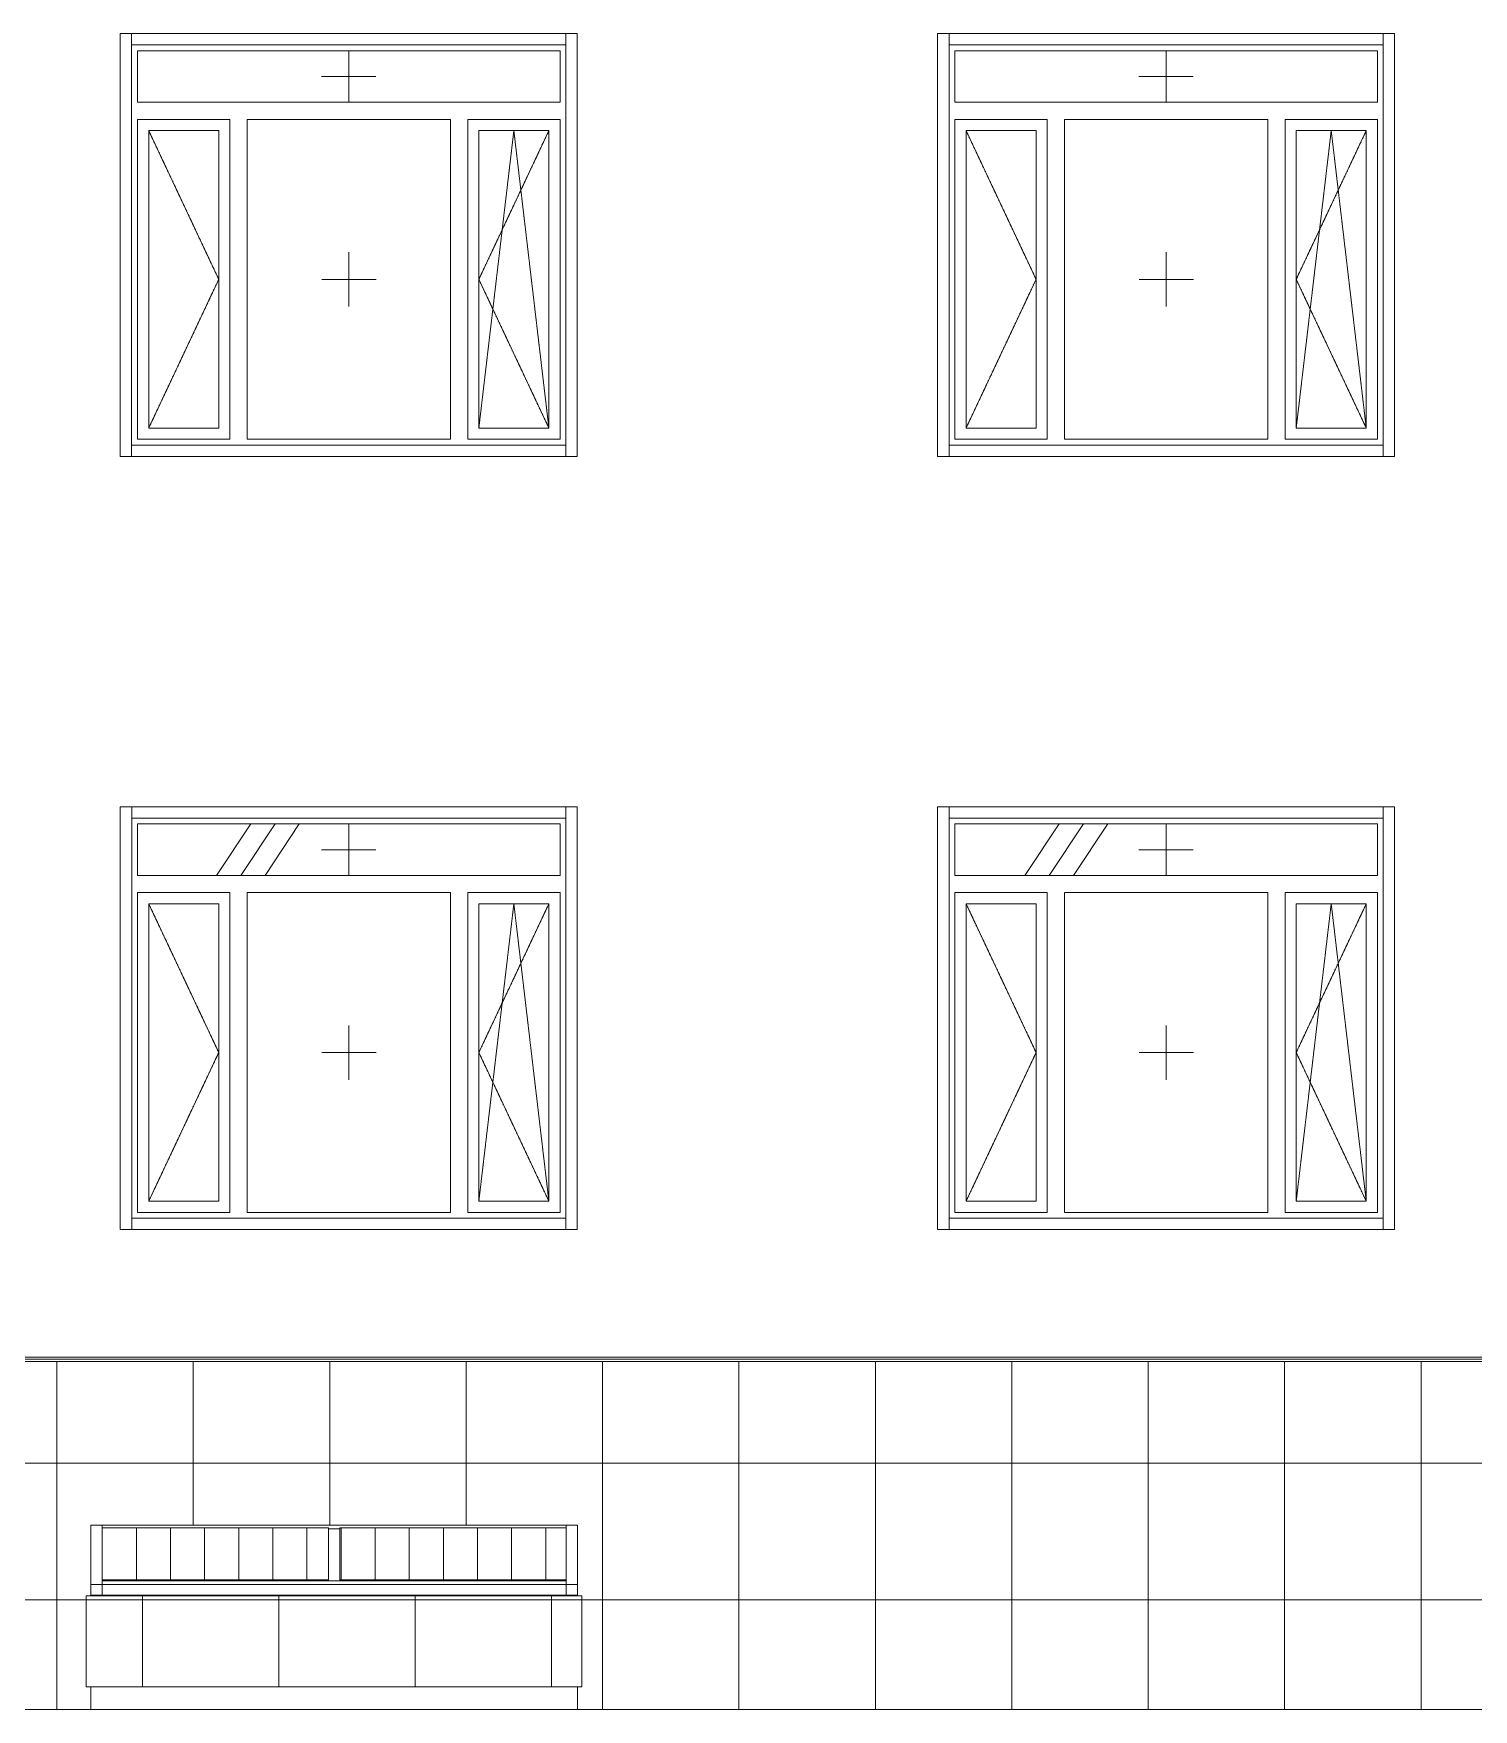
# Model space of a CAD drawing. Header units: millimetres. Extents: x -515342 to 330399, y -224905 to 507333.
# Drawn here: x 99447 to 105780, y 718 to 8088 of the extents above; entities that cross this region are included whole.
import ezdxf

# ---------------------------------------------------------------- set-up
doc = ezdxf.new("R2010")
doc.units = ezdxf.units.MM
doc.linetypes.add('ASVP_Штриховая_ш2 п1', pattern=[3, 2, -1])
doc.layers.get('0').update_dxf_attribs({"lineweight": 0})
for name, color, linetype, lineweight in [('Витраж', 7, 'Continuous', 0), ('Линии', 7, 'Continuous', 0), ('Окна', 7, 'Continuous', 0), ('Окна открывание', 7, 'Continuous', 0), ('Панели витража', 7, 'Continuous', 0), ('Стены внутренние', 7, 'Continuous', 0), ('Стены наружные', 7, 'Continuous', 0), ('Стены штриховка поверхности', 7, 'Continuous', 0)]:
    doc.layers.add(name, color=color, linetype=linetype, lineweight=lineweight)
pattern_1 = [(236.31, (1066.07, 1244.6), (-1777.9963, -3556.002), [641.067, -5769.603]), (236.31, (1101.63, 1137.9), (-1777.9963, -3556.002), [384.64, -6026.03]), (236.31, (888.27, 1137.9), (-1777.9963, -3556.002), [384.64, -6026.03])]
pattern_2 = [(90, (-0.73, -6061.46), (-150, 9e-15), [])]
pattern_3 = [(90, (-0.73, 5281.66), (-150, 9e-15), [])]

# ---------------------------------------------------------------- blocks, each defined once
blk = doc.blocks.new('Окно_ПВХ_3Створки_1Фрамуга-верх - АР_Окно_ОП_1820_h_х1970_3ст2фр-в-V17-О_АР_Эскиз_Фасад 12-1 копия 1')
at = {"layer": 'Окна'}
h = blk.add_hatch(dxfattribs=at)
h.set_pattern_fill('FP_1', color=256, style=0, pattern_type=2)
h.set_pattern_definition(pattern_1)
h.paths.add_polyline_path([(-79107.3, 885), (-78907.3, 885), (-78907.3, 2193), (-79215.3, 2193), (-79215.3, 885)])
h = blk.add_hatch(dxfattribs=at)
h.set_pattern_fill('FP_1', color=256, style=0, pattern_type=2)
h.set_pattern_definition(pattern_1)
h.paths.add_polyline_path([(-77763.3, 885), (-77455.3, 885), (-77455.3, 2193), (-77763.3, 2193), (-77763.3, 906.3)])
at = {"layer": 'Окна открывание'}
h = blk.add_hatch(dxfattribs=at)
h.set_pattern_fill('FP_1', color=256, style=0, pattern_type=2)
h.set_pattern_definition(pattern_1)
h.paths.add_polyline_path([(-78432.6, 2318), (-77406.3, 2318), (-77406.3, 2544), (-79264.3, 2544), (-79264.3, 2318), (-78782.3, 2318)])
at = {"layer": 'Окна'}
for p, q in [((-77406.3, 2544), (-79264.3, 2544)), ((-79264.3, 2544), (-79264.3, 2318)), ((-77406.3, 2318), (-77406.3, 2544)), ((-77406.3, 2318), (-79264.3, 2318)), ((-78858.3, 2242), (-79264.3, 2242)), ((-79264.3, 2242), (-79264.3, 836)), ((-78858.3, 836), (-78858.3, 2242)), ((-77888.3, 2242), (-78782.3, 2242)), ((-78782.3, 836), (-78782.3, 2242)), ((-77888.3, 836), (-77888.3, 2242)), ((-77406.3, 2242), (-77812.3, 2242)), ((-77812.3, 836), (-77812.3, 2242)), ((-77406.3, 836), (-77406.3, 2242)), ((-79215.3, 2193), (-79215.3, 885)), ((-78907.3, 2193), (-79215.3, 2193)), ((-78907.3, 2193), (-78907.3, 885)), ((-77763.3, 2193), (-77763.3, 885)), ((-77455.3, 2193), (-77763.3, 2193)), ((-77455.3, 2193), (-77455.3, 885)), ((-79215.3, 885), (-78907.3, 885)), ((-77763.3, 885), (-77455.3, 885)), ((-79264.3, 836), (-78858.3, 836)), ((-78782.3, 836), (-77888.3, 836)), ((-77812.3, 836), (-77406.3, 836))]:
    blk.add_line(p, q, dxfattribs=at)
at = {"layer": 'Окна открывание', "linetype": 'ASVP_Штриховая_ш2 п1'}
for p, q in [((-78335.3, 2318), (-78335.3, 2544)), ((-78455.3, 2431), (-78215.3, 2431)), ((-79215.3, 2193), (-78907.3, 1539)), ((-77609.3, 2193), (-77763.3, 885)), ((-77455.3, 2193), (-77763.3, 1539)), ((-77455.3, 885), (-77609.3, 2193)), ((-78335.3, 1419), (-78335.3, 1659)), ((-78907.3, 1539), (-79215.3, 885)), ((-78215.3, 1539), (-78455.3, 1539)), ((-77763.3, 1539), (-77455.3, 885))]:
    blk.add_line(p, q, dxfattribs=at)
blk = doc.blocks.new('Окно_ПВХ_3Створки_1Фрамуга-верх - АР_Окно_ОП_1820_h_х1970_3ст2фр-в-V18-О_АР_Эскиз_Фасад 12-1 копия 1')
at = {"layer": 'Окна'}
h = blk.add_hatch(dxfattribs=at)
h.set_pattern_fill('FP_1', color=256, style=0, pattern_type=2)
h.set_pattern_definition(pattern_1)
h.paths.add_polyline_path([(-82705.4, 885), (-82502.3, 885), (-82502.3, 2193), (-82810.3, 2193), (-82810.3, 885)])
h = blk.add_hatch(dxfattribs=at)
h.set_pattern_fill('FP_1', color=256, style=0, pattern_type=2)
h.set_pattern_definition(pattern_1)
h.paths.add_polyline_path([(-81356.1, 885), (-81050.3, 885), (-81050.3, 2193), (-81358.3, 2193), (-81358.3, 885)])
at = {"layer": 'Окна открывание'}
h = blk.add_hatch(dxfattribs=at)
h.set_pattern_fill('FP_1', color=256, style=0, pattern_type=2)
h.set_pattern_definition(pattern_1)
h.paths.add_polyline_path([(-81483.3, 2318), (-81001.3, 2318), (-81001.3, 2544), (-82859.3, 2544), (-82859.3, 2318), (-81581, 2318)])
at = {"layer": 'Окна'}
for p, q in [((-81001.3, 2544), (-82859.3, 2544)), ((-82859.3, 2544), (-82859.3, 2318)), ((-81001.3, 2318), (-81001.3, 2544)), ((-81001.3, 2318), (-82859.3, 2318)), ((-82453.3, 2242), (-82859.3, 2242)), ((-82859.3, 2242), (-82859.3, 836)), ((-82453.3, 836), (-82453.3, 2242)), ((-81483.3, 2242), (-82377.3, 2242)), ((-82377.3, 836), (-82377.3, 2242)), ((-81483.3, 836), (-81483.3, 2242)), ((-81001.3, 2242), (-81407.3, 2242)), ((-81407.3, 836), (-81407.3, 2242)), ((-81001.3, 836), (-81001.3, 2242)), ((-82810.3, 2193), (-82810.3, 885)), ((-82502.3, 2193), (-82810.3, 2193)), ((-82502.3, 2193), (-82502.3, 885)), ((-81358.3, 2193), (-81358.3, 885)), ((-81050.3, 2193), (-81358.3, 2193)), ((-81050.3, 2193), (-81050.3, 885)), ((-82810.3, 885), (-82502.3, 885)), ((-81358.3, 885), (-81050.3, 885)), ((-82859.3, 836), (-82453.3, 836)), ((-82377.3, 836), (-81483.3, 836)), ((-81407.3, 836), (-81001.3, 836))]:
    blk.add_line(p, q, dxfattribs=at)
at = {"layer": 'Окна открывание', "linetype": 'ASVP_Штриховая_ш2 п1'}
for p, q in [((-81930.3, 2318), (-81930.3, 2544)), ((-82050.3, 2431), (-81810.3, 2431)), ((-82810.3, 2193), (-82502.3, 1539)), ((-81204.3, 2193), (-81358.3, 885)), ((-81050.3, 2193), (-81358.3, 1539)), ((-81050.3, 885), (-81204.3, 2193)), ((-81930.3, 1419), (-81930.3, 1659)), ((-82502.3, 1539), (-82810.3, 885)), ((-81810.3, 1539), (-82050.3, 1539)), ((-81358.3, 1539), (-81050.3, 885))]:
    blk.add_line(p, q, dxfattribs=at)
blk = doc.blocks.new('Окно_ПВХ_3Створки_1Фрамуга-верх - АР_Окно_ОП_1820_h_х1970_3ст2фр-в-V41-О_АР_Эскиз_Фасад 12-1 копия 1')
at = {"layer": 'Окна'}
h = blk.add_hatch(dxfattribs=at)
h.set_pattern_fill('FP_1', color=256, style=0, pattern_type=2)
h.set_pattern_definition(pattern_1)
h.paths.add_polyline_path([(-79107.3, 4285), (-78907.3, 4285), (-78907.3, 5593), (-79215.3, 5593), (-79215.3, 4285)])
h = blk.add_hatch(dxfattribs=at)
h.set_pattern_fill('FP_1', color=256, style=0, pattern_type=2)
h.set_pattern_definition(pattern_1)
h.paths.add_polyline_path([(-77758, 4285), (-77455.3, 4285), (-77455.3, 5593), (-77763.3, 5593), (-77763.3, 4285)])
for p, q in [((-77406.3, 5944), (-79264.3, 5944)), ((-79264.3, 5944), (-79264.3, 5718)), ((-77406.3, 5718), (-77406.3, 5944)), ((-77406.3, 5718), (-79264.3, 5718)), ((-78858.3, 5642), (-79264.3, 5642)), ((-79264.3, 5642), (-79264.3, 4236)), ((-78858.3, 4236), (-78858.3, 5642)), ((-77888.3, 5642), (-78782.3, 5642)), ((-78782.3, 4236), (-78782.3, 5642)), ((-77888.3, 4236), (-77888.3, 5642)), ((-77406.3, 5642), (-77812.3, 5642)), ((-77812.3, 4236), (-77812.3, 5642)), ((-77406.3, 4236), (-77406.3, 5642)), ((-79215.3, 5593), (-79215.3, 4285)), ((-78907.3, 5593), (-79215.3, 5593)), ((-78907.3, 5593), (-78907.3, 4285)), ((-77763.3, 5593), (-77763.3, 4285)), ((-77455.3, 5593), (-77763.3, 5593)), ((-77455.3, 5593), (-77455.3, 4285)), ((-79215.3, 4285), (-78907.3, 4285)), ((-77763.3, 4285), (-77455.3, 4285)), ((-79264.3, 4236), (-78858.3, 4236)), ((-78782.3, 4236), (-77888.3, 4236)), ((-77812.3, 4236), (-77406.3, 4236))]:
    blk.add_line(p, q, dxfattribs=at)
at = {"layer": 'Окна открывание', "linetype": 'ASVP_Штриховая_ш2 п1'}
for p, q in [((-78335.3, 5718), (-78335.3, 5944)), ((-78455.3, 5831), (-78215.3, 5831)), ((-79215.3, 5593), (-78907.3, 4939)), ((-77609.3, 5593), (-77763.3, 4285)), ((-77455.3, 5593), (-77763.3, 4939)), ((-77455.3, 4285), (-77609.3, 5593)), ((-78335.3, 4819), (-78335.3, 5059)), ((-78907.3, 4939), (-79215.3, 4285)), ((-78215.3, 4939), (-78455.3, 4939)), ((-77763.3, 4939), (-77455.3, 4285))]:
    blk.add_line(p, q, dxfattribs=at)
blk = doc.blocks.new('Окно_ПВХ_3Створки_1Фрамуга-верх - АР_Окно_ОП_1820_h_х1970_3ст2фр-в-V42-О_АР_Эскиз_Фасад 12-1 копия 1')
at = {"layer": 'Окна'}
h = blk.add_hatch(dxfattribs=at)
h.set_pattern_fill('FP_1', color=256, style=0, pattern_type=2)
h.set_pattern_definition(pattern_1)
h.paths.add_polyline_path([(-82705.4, 4285), (-82502.3, 4285), (-82502.3, 5593), (-82810.3, 5593), (-82810.3, 4285)])
h = blk.add_hatch(dxfattribs=at)
h.set_pattern_fill('FP_1', color=256, style=0, pattern_type=2)
h.set_pattern_definition(pattern_1)
h.paths.add_polyline_path([(-81356.1, 4285), (-81050.3, 4285), (-81050.3, 5593), (-81358.3, 5593), (-81358.3, 4285)])
for p, q in [((-81001.3, 5944), (-82859.3, 5944)), ((-82859.3, 5944), (-82859.3, 5718)), ((-81001.3, 5718), (-81001.3, 5944)), ((-81001.3, 5718), (-82859.3, 5718)), ((-82453.3, 5642), (-82859.3, 5642)), ((-82859.3, 5642), (-82859.3, 4236)), ((-82453.3, 4236), (-82453.3, 5642)), ((-81483.3, 5642), (-82377.3, 5642)), ((-82377.3, 4236), (-82377.3, 5642)), ((-81483.3, 4236), (-81483.3, 5642)), ((-81001.3, 5642), (-81407.3, 5642)), ((-81407.3, 4236), (-81407.3, 5642)), ((-81001.3, 4236), (-81001.3, 5642)), ((-82810.3, 5593), (-82810.3, 4285)), ((-82502.3, 5593), (-82810.3, 5593)), ((-82502.3, 5593), (-82502.3, 4285)), ((-81358.3, 5593), (-81358.3, 4285)), ((-81050.3, 5593), (-81358.3, 5593)), ((-81050.3, 5593), (-81050.3, 4285)), ((-82810.3, 4285), (-82502.3, 4285)), ((-81358.3, 4285), (-81050.3, 4285)), ((-82859.3, 4236), (-82453.3, 4236)), ((-82377.3, 4236), (-81483.3, 4236)), ((-81407.3, 4236), (-81001.3, 4236))]:
    blk.add_line(p, q, dxfattribs=at)
at = {"layer": 'Окна открывание', "linetype": 'ASVP_Штриховая_ш2 п1'}
for p, q in [((-81930.3, 5718), (-81930.3, 5944)), ((-82050.3, 5831), (-81810.3, 5831)), ((-82810.3, 5593), (-82502.3, 4939)), ((-81204.3, 5593), (-81358.3, 4285)), ((-81050.3, 5593), (-81358.3, 4939)), ((-81050.3, 4285), (-81204.3, 5593)), ((-81930.3, 4819), (-81930.3, 5059)), ((-82502.3, 4939), (-82810.3, 4285)), ((-81810.3, 4939), (-82050.3, 4939)), ((-81358.3, 4939), (-81050.3, 4285))]:
    blk.add_line(p, q, dxfattribs=at)
blk = doc.blocks.new('Прямоугольный импост - АР_Откос_Металлический_50х330 Коричневый Правый-9899920-О_АР_Эскиз_Фасад 12-1 копия 1')
at = {"layer": 'Витраж'}
for p, q in [((-6359.2, 2570), (-6359.2, 2620)), ((-6359.2, 2620), (-4449.2, 2620)), ((-4449.2, 2620), (-4449.2, 2570)), ((-6359.2, 2570), (-4449.2, 2570))]:
    blk.add_line(p, q, dxfattribs=at)
blk = doc.blocks.new('Прямоугольный импост - АР_Откос_Металлический_50х330 Коричневый Левый-9899774-О_АР_Эскиз_Фасад 12-1 копия 1')
at = {"layer": 'Витраж'}
for p, q in [((-6359.2, 760), (-6359.2, 810)), ((-4449.2, 810), (-6359.2, 810)), ((-4449.2, 760), (-6359.2, 760)), ((-4449.2, 810), (-4449.2, 760))]:
    blk.add_line(p, q, dxfattribs=at)
blk = doc.blocks.new('Прямоугольный импост - АР_Откос_Металлический_50х330 Коричневый Правый-9899919-О_АР_Эскиз_Фасад 12-1 копия 1')
at = {"layer": 'Витраж'}
for p, q in [((-4449.2, 2620), (-4399.2, 2620)), ((-4449.2, 2620), (-4449.2, 760)), ((-4399.2, 2620), (-4399.2, 760)), ((-4399.2, 760), (-4449.2, 760))]:
    blk.add_line(p, q, dxfattribs=at)
blk = doc.blocks.new('Прямоугольный импост - АР_Откос_Металлический_50х330 Коричневый Левый-9899773-О_АР_Эскиз_Фасад 12-1 копия 1')
at = {"layer": 'Витраж'}
for p, q in [((-6409.2, 2620), (-6359.2, 2620)), ((-6409.2, 760), (-6409.2, 2620)), ((-6359.2, 760), (-6359.2, 2620)), ((-6359.2, 760), (-6409.2, 760))]:
    blk.add_line(p, q, dxfattribs=at)
blk = doc.blocks.new('Прямоугольный импост - АР_Откос_Металлический_50х330 Белый Правый-9899493-О_АР_Эскиз_Фасад 12-1 копия 1')
at = {"layer": 'Витраж'}
for p, q in [((-9974.1, 2570), (-9974.1, 2620)), ((-9974.1, 2620), (-8064.1, 2620)), ((-8064.1, 2620), (-8064.1, 2570)), ((-9974.1, 2570), (-8064.1, 2570))]:
    blk.add_line(p, q, dxfattribs=at)
blk = doc.blocks.new('Прямоугольный импост - АР_Откос_Металлический_50х330 Белый Левый-9898761-О_АР_Эскиз_Фасад 12-1 копия 1')
at = {"layer": 'Витраж'}
for p, q in [((-9974.1, 760), (-9974.1, 810)), ((-8064.1, 810), (-9974.1, 810)), ((-8064.1, 760), (-9974.1, 760)), ((-8064.1, 810), (-8064.1, 760))]:
    blk.add_line(p, q, dxfattribs=at)
blk = doc.blocks.new('Прямоугольный импост - АР_Откос_Металлический_50х330 Белый Правый-9899492-О_АР_Эскиз_Фасад 12-1 копия 1')
at = {"layer": 'Витраж'}
for p, q in [((-8064.1, 2620), (-8014.1, 2620)), ((-8064.1, 2620), (-8064.1, 760)), ((-8014.1, 2620), (-8014.1, 760)), ((-8014.1, 760), (-8064.1, 760))]:
    blk.add_line(p, q, dxfattribs=at)
blk = doc.blocks.new('Прямоугольный импост - АР_Откос_Металлический_50х330 Белый Левый-V99-О_АР_Эскиз_Фасад 12-1 копия 1')
at = {"layer": 'Витраж'}
for p, q in [((-10024.1, 2620), (-9974.1, 2620)), ((-10024.1, 760), (-10024.1, 2620)), ((-9974.1, 760), (-9974.1, 2620)), ((-9974.1, 760), (-10024.1, 760))]:
    blk.add_line(p, q, dxfattribs=at)
blk = doc.blocks.new('Системная панель - АР_ПанельВитража_Монолитный поликарбонат 6мм-V245-О_АР_Эскиз_Фасад 12-1 копия 1')
at = {"layer": 'Панели витража'}
h = blk.add_hatch(dxfattribs=at)
h.set_pattern_fill('FP_24', color=256, style=0, pattern_type=2)
h.set_pattern_definition(pattern_2)
h.paths.add_polyline_path([(-83014.9, -779.8), (-82019.9, -779.8), (-82019.9, -550.8), (-83014.9, -550.8), (-83014.9, -618.9)])
h = blk.add_hatch(dxfattribs=at)
h.set_pattern_fill('FP_25', color=256, style=0, pattern_type=2)
h.set_pattern_definition(pattern_3)
h.paths.add_polyline_path([(-82019.9, -784.5), (-82019.9, -779.8), (-83014.9, -779.8), (-83014.9, -784.5), (-82030.7, -784.5)])
for p, q in [((-82019.9, -550.8), (-83014.9, -550.8)), ((-83014.9, -550.8), (-83014.9, -779.8)), ((-82019.9, -779.8), (-82019.9, -550.8)), ((-83014.9, -779.8), (-82019.9, -779.8)), ((-83014.9, -779.8), (-83014.9, -785.5)), ((-82019.9, -785.5), (-82019.9, -779.8))]:
    blk.add_line(p, q, dxfattribs=at)
blk = doc.blocks.new('Прямоугольный импост - АР_Импост_50х50 _труба_-V224-О_АР_Эскиз_Фасад 12-1 копия 1')
at = {"layer": 'Витраж'}
for p, q in [((-19756.4, -534.5), (-18736.4, -534.5)), ((-19756.4, -550), (-18736.4, -550)), ((-18736.4, -534.5), (-18736.4, -550)), ((-18736.4, -550), (-18736.4, -597.6)), ((-18736.4, -597.6), (-19756.4, -597.6))]:
    blk.add_line(p, q, dxfattribs=at)
blk = doc.blocks.new('Прямоугольный импост - АР_Импост_50х50 _труба_-10238077-О_АР_Эскиз_Фасад 12-1 копия 1')
at = {"layer": 'Витраж'}
for p, q in [((-20776.4, -300.8), (-20776.4, -290.1)), ((-19756.4, -290.1), (-20776.4, -290.1)), ((-19756.4, -305.5), (-19781.4, -305.5))]:
    blk.add_line(p, q, dxfattribs=at)
blk = doc.blocks.new('Прямоугольный импост - АР_Импост_50х50 _труба_-V225-О_АР_Эскиз_Фасад 12-1 копия 1')
at = {"layer": 'Витраж'}
for p, q in [((-20826.4, -290.1), (-20776.4, -290.1)), ((-20826.4, -290.1), (-20826.4, -550)), ((-20776.4, -290.1), (-20776.4, -300.8)), ((-20776.4, -550), (-20826.4, -550)), ((-20826.4, -550), (-20826.4, -597.6)), ((-20776.4, -534.5), (-20776.4, -550)), ((-20776.4, -597.6), (-20776.4, -550)), ((-20826.4, -597.6), (-20776.4, -597.6))]:
    blk.add_line(p, q, dxfattribs=at)
blk = doc.blocks.new('Прямоугольный импост - АР_Импост_50х50 _труба_-V226-О_АР_Эскиз_Фасад 12-1 копия 1')
at = {"layer": 'Витраж'}
for p, q in [((-18736.4, -290.1), (-18686.4, -290.1)), ((-18736.4, -300.8), (-18736.4, -290.1)), ((-18686.4, -550), (-18686.4, -290.1)), ((-18736.4, -550), (-18736.4, -534.5)), ((-18686.4, -550), (-18736.4, -550)), ((-18736.4, -550), (-18736.4, -597.6)), ((-18686.4, -597.6), (-18686.4, -550)), ((-18736.4, -597.6), (-18686.4, -597.6))]:
    blk.add_line(p, q, dxfattribs=at)
blk = doc.blocks.new('Системная панель - АР_ПанельВитража_Монолитный поликарбонат 6мм-V246-О_АР_Эскиз_Фасад 12-1 копия 1')
at = {"layer": 'Панели витража'}
h = blk.add_hatch(dxfattribs=at)
h.set_pattern_fill('FP_24', color=256, style=0, pattern_type=2)
h.set_pattern_definition(pattern_2)
h.paths.add_polyline_path([(-80974.9, -779.8), (-80974.9, -550.8), (-81969.9, -550.8), (-81969.9, -779.8), (-81581, -779.8)])
h = blk.add_hatch(dxfattribs=at)
h.set_pattern_fill('FP_25', color=256, style=0, pattern_type=2)
h.set_pattern_definition(pattern_3)
h.paths.add_polyline_path([(-81581, -784.5), (-80974.9, -784.5), (-80974.9, -779.8), (-81969.9, -779.8), (-81969.9, -784.5)])
for p, q in [((-80974.9, -550.8), (-81969.9, -550.8)), ((-81969.9, -550.8), (-81969.9, -779.8)), ((-80974.9, -779.8), (-80974.9, -550.8)), ((-81969.9, -779.8), (-80974.9, -779.8)), ((-81969.9, -779.8), (-81969.9, -785.5)), ((-80974.9, -785.5), (-80974.9, -779.8))]:
    blk.add_line(p, q, dxfattribs=at)
blk = doc.blocks.new('Прямоугольный импост - АР_Импост_50х50 _труба_-V228-О_АР_Эскиз_Фасад 12-1 копия 1')
at = {"layer": 'Витраж'}
for p, q in [((-20776.4, -550), (-20776.4, -534.5)), ((-20776.4, -534.5), (-19756.4, -534.5)), ((-20776.4, -597.6), (-20776.4, -550)), ((-20776.4, -550), (-19756.4, -550)), ((-19756.4, -597.6), (-20776.4, -597.6))]:
    blk.add_line(p, q, dxfattribs=at)
blk = doc.blocks.new('Прямоугольный импост - АР_Импост_50х50 _труба_-10238081-О_АР_Эскиз_Фасад 12-1 копия 1')
at = {"layer": 'Витраж'}
for p, q in [((-18736.4, -290.1), (-19756.4, -290.1)), ((-18736.4, -290.1), (-18736.4, -300.8)), ((-19731.4, -305.5), (-19756.4, -305.5))]:
    blk.add_line(p, q, dxfattribs=at)
blk = doc.blocks.new('Прямоугольный импост - АР_Импост_50х50 _труба_-10238181-О_АР_Эскиз_Фасад 12-1 копия 1')
at = {"layer": 'Витраж'}
for p, q in [((-19781.4, -305.5), (-19731.4, -305.5)), ((-19731.4, -534.5), (-19781.4, -534.5))]:
    blk.add_line(p, q, dxfattribs=at)
blk = doc.blocks.new('СД_Люблино_Фасады_rvt-1-О_АР_Эскиз_Фасад 12-1 копия 1')
at = {"layer": 'Стены штриховка поверхности', "true_color": 0xcacaca}
h = blk.add_hatch(dxfattribs=at)
h.set_pattern_fill('FP_3', color=9, style=0, pattern_type=2)
h.set_pattern_definition([(0, (-51650.9, 0), (0, 600), []), (90, (-51650.9, 0), (-600, 4e-14), [])])
h.paths.add_polyline_path([(-102135, -1350), (-83064.9, -1350), (-83064.9, -1250), (-83084.9, -1250), (-83084.9, -850), (-80904.9, -850), (-80904.9, -1250), (-80924.9, -1250), (-80924.9, -1350), (-75724.9, -1350), (-75724.9, -1250), (-75744.9, -1250), (-75744.9, -850), (-73564.9, -850), (-73564.9, -1250), (-73584.9, -1250), (-73584.9, -1350), (-68429.9, -1350), (-68429.9, -1250), (-68449.9, -1250), (-68449.9, -850), (-66269.9, -850), (-66269.9, -1250), (-66289.9, -1250), (-66289, -1350), (-64769.9, -1350), (-64769.9, -1250), (-64789.9, -1250), (-64789.9, -850), (-62609.9, -850), (-62609.9, -1250), (-62629.9, -1250), (-62629.9, -1350), (-60284.9, -1350), (-60284.9, -1250), (-60304.9, -1250), (-60304.9, -850), (-58124.9, -850), (-58124.9, -1250), (-58144.9, -1250), (-58144.9, -1350), (-56744.9, -1350), (-56744.9, -1250), (-56764.9, -1250), (-56764.9, -850), (-54584.9, -850), (-54584.9, -1250), (-54604.9, -1250), (-54604.9, -1350), (-52170.9, -1350), (-52170.9, 180), (-61580, 180), (-61580, -526.7), (-61575, -526.7), (-61575, -541.7), (-61580, -541.7), (-61579, -554.2), (-61578.5, -554.2), (-61578.5, -604.2), (-61580, -604.2), (-61580, -721), (-61581.5, -733.6), (-61585.7, -745.4), (-61592.6, -755.8), (-61601.6, -764.3), (-61612.3, -770.1), (-61624, -773.2), (-61636, -773.2), (-61647.7, -770.1), (-61658.4, -764.3), (-61667.4, -755.8), (-61674.3, -745.4), (-61678.5, -733.6), (-61680, -721), (-61680, -604.2), (-61681.5, -604.2), (-61681.5, -554.2), (-61680, -554.2), (-61680, -541.7), (-61685, -541.7), (-61685, -526.7), (-61680, -526.7), (-61680, 180), (-83680, 180), (-83680, -526.7), (-83675, -526.7), (-83675, -541.7), (-83680, -541.7), (-83679, -554.2), (-83678.5, -554.2), (-83678.5, -604.2), (-83680, -604.2), (-83680, -721), (-83681.5, -733.6), (-83685.7, -745.4), (-83692.6, -755.8), (-83701.6, -764.3), (-83712.3, -770.1), (-83724, -773.2), (-83736, -773.2), (-83747.7, -770.1), (-83758.4, -764.3), (-83767.4, -755.8), (-83774.3, -745.4), (-83778.5, -733.6), (-83780, -721), (-83780, -604.2), (-83781.5, -604.2), (-83781.5, -554.2), (-83780, -554.2), (-83780, -541.7), (-83785, -541.7), (-83785, -526.7), (-83780, -526.7), (-83780, 180), (-100680, 180), (-100680, -526.7), (-100675, -526.7), (-100675, -541.7), (-100680, -541.7), (-100679, -554.2), (-100678.5, -554.2), (-100678.5, -604.2), (-100680, -604.2), (-100680, -721), (-100681.5, -733.6), (-100685.7, -745.4), (-100696, -759), (-100701.6, -764.3), (-100712.3, -770.1), (-100724, -773.2), (-100736, -773.2), (-100747.7, -770.1), (-100758.4, -764.3), (-100767.4, -755.8), (-100774.3, -745.4), (-100778.5, -733.6), (-100780, -721), (-100780, -604.2), (-100781.5, -604.2), (-100781.5, -554.2), (-100780, -554.2), (-100780, -541.7), (-100785, -541.7), (-100785, -526.7), (-100780, -526.7), (-100780, 180), (-102135, 180), (-102135, -1000.2)])
h.paths.add_polyline_path([(-51691.9, -1000), (-51650.9, -1000), (-51650.9, 180), (-51720.9, 180), (-51720.9, -1000)])
h.paths.add_polyline_path([(-58344.9, -847.6), (-60284.9, -847.6), (-60284.9, -540.1), (-58144.9, -540.1), (-58144.9, -847.6), (-58194.9, -847.6)])
h.paths.add_polyline_path([(-82930.3, -847.6), (-83064.9, -847.6), (-83064.9, -540.1), (-80924.9, -540.1), (-80924.9, -847.6), (-82864.9, -847.6)])
h.paths.add_polyline_path([(-67863.1, -847.6), (-68429.9, -847.6), (-68429.9, -540.1), (-66289.9, -540.1), (-66289.9, -847.6), (-67638.3, -847.6)])
h.paths.add_polyline_path([(-73784.9, -847.6), (-75724.9, -847.6), (-75724.9, -540.1), (-73584.9, -540.1), (-73584.9, -847.6), (-73634.9, -847.6)])
h.paths.add_polyline_path([(-55699.9, -847.6), (-56744.9, -847.6), (-56744.9, -540.1), (-54604.9, -540.1), (-54604.9, -847.6), (-55674.9, -847.6)])
h.paths.add_polyline_path([(-62690.8, -847.6), (-64769.9, -847.6), (-64769.9, -540.1), (-62629.9, -540.1), (-62629.9, -847.6), (-62679.9, -847.6)])
h = blk.add_hatch(dxfattribs=at)
h.set_pattern_fill('FP_38', color=9, style=0, pattern_type=2)
h.set_pattern_definition([(0, (-83074.9, 0), (0, 600), []), (90, (-83074.9, 0), (-600, 4e-14), [])])
h.paths.add_polyline_path([(-83084.9, -1250), (-80904.9, -1250), (-80904.9, -850), (-83084.9, -850), (-83084.9, -1000.2)])
at = {"layer": 'Стены внутренние'}
for p, q in [((-61679.9, 180), (-83680.1, 180)), ((-83675, 200), (-61685, 200)), ((-80904.9, -850), (-83084.9, -850)), ((-83084.9, -850), (-83084.9, -1250)), ((-80904.9, -1250), (-80904.9, -850)), ((-83084.9, -1250), (-80904.9, -1250))]:
    blk.add_line(p, q, dxfattribs=at)
at = {"layer": 'Стены наружные'}
blk.add_line((-61684.9, 190), (-83675, 190), dxfattribs=at)
at = {"layer": 'Витраж', "lineweight": 9}
for name, p in [('Прямоугольный импост - АР_Откос_Металлический_50х330 Коричневый Левый-9899773-О_АР_Эскиз_Фасад 12-1 копия 1', (-76526.1, 3400)), ('Прямоугольный импост - АР_Откос_Металлический_50х330 Коричневый Правый-9899920-О_АР_Эскиз_Фасад 12-1 копия 1', (-76526.1, 3400)), ('Прямоугольный импост - АР_Откос_Металлический_50х330 Коричневый Правый-9899919-О_АР_Эскиз_Фасад 12-1 копия 1', (-76526.1, 3400)), ('Прямоугольный импост - АР_Откос_Металлический_50х330 Белый Левый-V99-О_АР_Эскиз_Фасад 12-1 копия 1', (-69316.2, 3400)), ('Прямоугольный импост - АР_Откос_Металлический_50х330 Белый Правый-9899493-О_АР_Эскиз_Фасад 12-1 копия 1', (-69316.2, 3400)), ('Прямоугольный импост - АР_Откос_Металлический_50х330 Белый Правый-9899492-О_АР_Эскиз_Фасад 12-1 копия 1', (-69316.2, 3400)), ('Прямоугольный импост - АР_Откос_Металлический_50х330 Коричневый Левый-9899774-О_АР_Эскиз_Фасад 12-1 копия 1', (-76526.1, 3400)), ('Прямоугольный импост - АР_Откос_Металлический_50х330 Белый Левый-9898761-О_АР_Эскиз_Фасад 12-1 копия 1', (-69316.2, 3400)), ('Прямоугольный импост - АР_Откос_Металлический_50х330 Белый Левый-V99-О_АР_Эскиз_Фасад 12-1 копия 1', (-72911.1, 0)), ('Прямоугольный импост - АР_Откос_Металлический_50х330 Белый Правый-9899493-О_АР_Эскиз_Фасад 12-1 копия 1', (-72911.1, 0)), ('Прямоугольный импост - АР_Откос_Металлический_50х330 Белый Правый-9899492-О_АР_Эскиз_Фасад 12-1 копия 1', (-72911.1, 0)), ('Прямоугольный импост - АР_Откос_Металлический_50х330 Коричневый Левый-9899773-О_АР_Эскиз_Фасад 12-1 копия 1', (-72931.1, 0)), ('Прямоугольный импост - АР_Откос_Металлический_50х330 Коричневый Правый-9899920-О_АР_Эскиз_Фасад 12-1 копия 1', (-72931.1, 0)), ('Прямоугольный импост - АР_Откос_Металлический_50х330 Коричневый Правый-9899919-О_АР_Эскиз_Фасад 12-1 копия 1', (-72931.1, 0)), ('Прямоугольный импост - АР_Откос_Металлический_50х330 Белый Левый-9898761-О_АР_Эскиз_Фасад 12-1 копия 1', (-72911.1, 0)), ('Прямоугольный импост - АР_Откос_Металлический_50х330 Коричневый Левый-9899774-О_АР_Эскиз_Фасад 12-1 копия 1', (-72931.1, 0)), ('Прямоугольный импост - АР_Импост_50х50 _труба_-V225-О_АР_Эскиз_Фасад 12-1 копия 1', (-62238.5, -250)), ('Прямоугольный импост - АР_Импост_50х50 _труба_-10238077-О_АР_Эскиз_Фасад 12-1 копия 1', (-62238.5, -250)), ('Прямоугольный импост - АР_Импост_50х50 _труба_-10238181-О_АР_Эскиз_Фасад 12-1 копия 1', (-62238.5, -250)), ('Прямоугольный импост - АР_Импост_50х50 _труба_-10238081-О_АР_Эскиз_Фасад 12-1 копия 1', (-62238.5, -250)), ('Прямоугольный импост - АР_Импост_50х50 _труба_-V226-О_АР_Эскиз_Фасад 12-1 копия 1', (-62238.5, -250)), ('Прямоугольный импост - АР_Импост_50х50 _труба_-V228-О_АР_Эскиз_Фасад 12-1 копия 1', (-62238.5, -250)), ('Прямоугольный импост - АР_Импост_50х50 _труба_-V224-О_АР_Эскиз_Фасад 12-1 копия 1', (-62238.5, -250))]:
    blk.add_blockref(name, p, dxfattribs=at)
at = {"layer": 'Окна', "lineweight": 9}
for name in ['Окно_ПВХ_3Створки_1Фрамуга-верх - АР_Окно_ОП_1820_h_х1970_3ст2фр-в-V42-О_АР_Эскиз_Фасад 12-1 копия 1', 'Окно_ПВХ_3Створки_1Фрамуга-верх - АР_Окно_ОП_1820_h_х1970_3ст2фр-в-V41-О_АР_Эскиз_Фасад 12-1 копия 1', 'Окно_ПВХ_3Створки_1Фрамуга-верх - АР_Окно_ОП_1820_h_х1970_3ст2фр-в-V18-О_АР_Эскиз_Фасад 12-1 копия 1', 'Окно_ПВХ_3Створки_1Фрамуга-верх - АР_Окно_ОП_1820_h_х1970_3ст2фр-в-V17-О_АР_Эскиз_Фасад 12-1 копия 1']:
    blk.add_blockref(name, (0, 0), dxfattribs=at)
at = {"layer": 'Панели витража', "lineweight": 9}
for name in ['Системная панель - АР_ПанельВитража_Монолитный поликарбонат 6мм-V245-О_АР_Эскиз_Фасад 12-1 копия 1', 'Системная панель - АР_ПанельВитража_Монолитный поликарбонат 6мм-V246-О_АР_Эскиз_Фасад 12-1 копия 1']:
    blk.add_blockref(name, (0, 0), dxfattribs=at)

msp = doc.modelspace()

# ---------------------------------------------------------------- linework, layer by layer
at = {"layer": 'Линии'}
msp.add_line((178865.989, 717.7355), (80619.6864, 717.7355), dxfattribs=at)
at = {"layer": 'Стены внутренние'}
for p, q in [((99698.7803, 717.7355), (99698.7803, 817.7355)), ((101838.7803, 717.7355), (101838.7803, 817.7355))]:
    msp.add_line(p, q, dxfattribs=at)

# ---------------------------------------------------------------- block references
msp.add_blockref('СД_Люблино_Фасады_rvt-1-О_АР_Эскиз_Фасад 12-1 копия 1', (182763.6864, 2067.7355))

doc.saveas('drawing.dxf')
